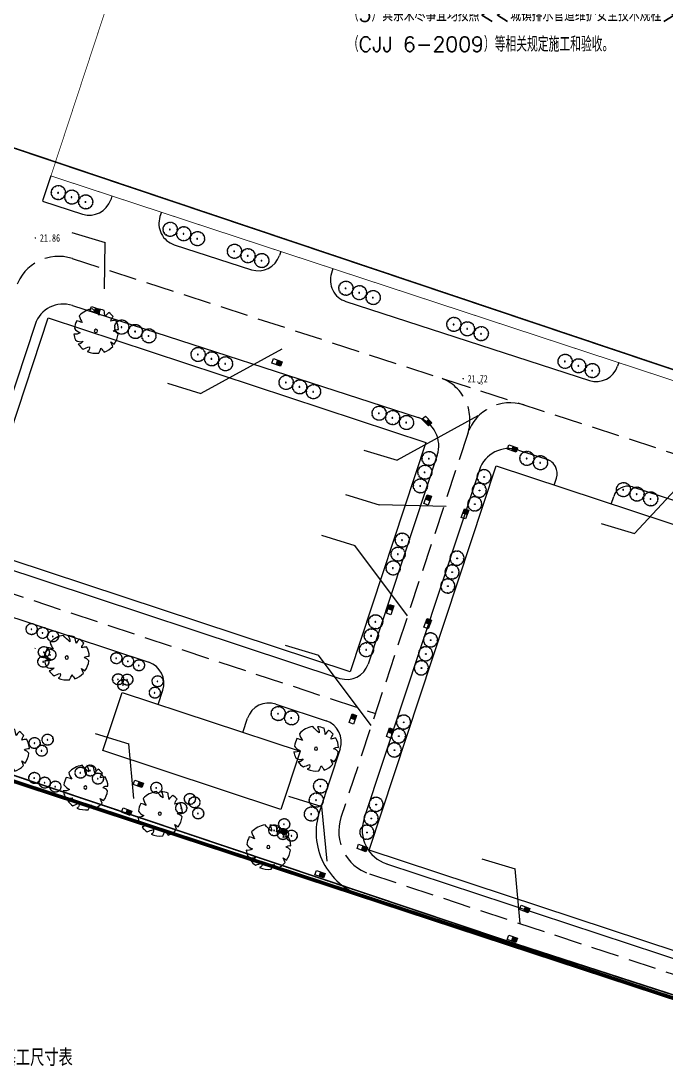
# Model space of a CAD drawing. Extents: x 422613 to 426483, y 3454133 to 3456790.
# Drawn here: x 424153.9 to 424240.7, y 3455846.6 to 3455987.5 of the extents above; entities that cross this region are included whole.
import ezdxf
from ezdxf.enums import TextEntityAlignment as Align

# ---------------------------------------------------------------- set-up
doc = ezdxf.new("R2010")
doc.units = 0
doc.header["$LTSCALE"] = 0.5
doc.header["$PDSIZE"] = 0.2
for name, pattern in [('ACAD_ISO10W100', [18, 12, -3, 0, -3]), ('CENTER', [2, 1.25, -0.25, 0.25, -0.25]), ('DASH', [0.35, 0.25, -0.1])]:
    doc.linetypes.add(name, pattern=pattern)
doc.layers.get('0').update_dxf_attribs({"linetype": 'CONTINUOUS'})
for name, color, linetype in [('0 - 新建建筑', 7, 'CONTINUOUS'), ('0 - 绿化2', 74, 'CONTINUOUS'), ('0 - 规划--用地红线', 6, 'CONTINUOUS'), ('0000-绘图辅助线', 8, 'CENTER'), ('0000-部件-井体部分', 7, 'CONTINUOUS'), ('0000-部件名称', 7, 'CONTINUOUS'), ('0000-部件字体标注', 3, 'CONTINUOUS'), ('0000-部件线性标注', 2, 'CONTINUOUS'), ('0000-防护网部分', 44, 'CONTINUOUS'), ('AXIS_外部', 171, 'CONTINUOUS'), ('DIM_雨水', 3, 'CONTINUOUS'), ('GCD', 1, 'CONTINUOUS'), ('LV', 8, 'CONTINUOUS'), ('PIPE-废水', 31, 'CONTINUOUS'), ('TREE', 3, 'CONTINUOUS'), ('TWT_TEXT', 7, 'CONTINUOUS'), ('TWT_雨水口', 4, 'CONTINUOUS'), ('ZDH', 1, 'CONTINUOUS'), ('围墙线', 32, 'CONTINUOUS')]:
    doc.layers.add(name, color=color, linetype=linetype)
doc.styles.add('_TCH_DIM', font='SIMPLEX', dxfattribs={"bigfont": 'GBCBIG'})
doc.styles.add('_TWT_DIM', font='SIMPLEX', dxfattribs={"width": 0.8, "height": 3.5, "bigfont": 'HZTXT'})
doc.styles.get("Standard").update_dxf_attribs({"font": 'rs.shx', "bigfont": 'hztxt.shx'})
doc.styles.add('仿宋', font='', dxfattribs={"width": 0.7})
doc.styles.add('宋体', font='')
doc.styles.add('正等线体', font='simhei.ttf')
doc.styles.get('仿宋').set_extended_font_data('FangSong_GB2312')
doc.styles.get('宋体').set_extended_font_data('SimSun')
doc.linetypes.add('FENCELINE2', pattern='A,0.25,-0.1,[132,ltypeshp.shx,S=0.1,R=0,X=-0.1,Y=0],-0.1,1', length=1.45)

# ---------------------------------------------------------------- blocks, each defined once
blk = doc.blocks.new('$plan$00003853')
at = {"layer": '0 - 绿化2', "color": 8}
blk.add_lwpolyline([(227, 1020, -0.064779), (482, 928, -0.140502), (396, 691, 0.022693), (675, 782, -0.079452), (887, 533, 0.167891), (592, 468, 0.027315), (999, 345, -0.172277), (998, -362, -0.066723), (654, -389, -0.062305), (849, -572, -0.091342), (592, -836, -0.143439), (285, -705, 0.213293), (366, -986, -0.068191), (89, -1047, -0.278754), (-132, -757, 0.22121), (-146, -1029, -0.081068), (-464, -929, 0.034822), (-501, -626, 0.431768), (-644, -818, -0.134445), (-967, -375, -0.054829), (-808, -178, 0.035323), (-1051, -141, -0.115847), (-1001, 342), (-767, 368), (-931, 457, -0.12079), (-611, 836, -0.192954), (-378, 705, 0.24867), (-432, 953, -0.109754), (15, 1047, -0.045563), (77, 823, 0.166126)], format="xyb", close=True, dxfattribs=at)
blk.add_circle((13, -7), 75.6, dxfattribs=at)
blk = doc.blocks.new('BRANCHD', base_point=(0.5, 0.5))
for p, q in [((0.951, 0.743), (0.931, 0.754)), ((0.962, 0.694), (0.951, 0.743)), ((0.974, 0.687), (0.962, 0.694)), ((0.97, 0.587), (0.994, 0.594)), ((0.97, 0.571), (0.97, 0.587)), ((1.008, 0.55), (0.97, 0.571)), ((0.987, 0.668), (0.974, 0.687)), ((0.982, 0.647), (0.987, 0.668)), ((0.997, 0.62), (0.982, 0.647)), ((0.994, 0.594), (0.997, 0.62)), ((0.998, 0.504), (1.008, 0.52)), ((1.008, 0.52), (1.008, 0.55))]:
    blk.add_line(p, q)
blk = doc.blocks.new('M_F16')
at = {"xscale": 1016, "yscale": 1016, "zscale": 1016}
for rotation in [150, 180, 120, 90, 59.99999999999999, 30, 330.0000000000001, 210, 240, 270, 300.0000000000001]:
    blk.add_blockref('BRANCHD', (3, 9), dxfattribs=dict(at, rotation=rotation))
blk.add_blockref('BRANCHD', (3, 9), dxfattribs=at)
at = {"width": 0.8, "flags": 9}
for tag in ['YSIZE', 'XSIZE']:
    blk.add_attdef(tag, (0, 0), '', height=0.2, dxfattribs=at)
blk = doc.blocks.new('SHU1')
at = {"layer": 'LV'}
for radius in [137, 92.1]:
    blk.add_circle((214, 644), radius, dxfattribs=at)
at = {"layer": 'LV', "xscale": 4.5, "yscale": 4.5, "zscale": 4.5}
blk.add_blockref('M_F16', (267, 678), dxfattribs=at)
blk = doc.blocks.new('GC200')
at = {"linetype": 'Continuous', "const_width": 0.2, "flags": 128}
blk.add_lwpolyline([(-0.1, 0, 1), (0.1, 0, 1)], format="xyb", close=True, dxfattribs=at)
blk = doc.blocks.new('$TwtSys$00000424')
for p, q in [((-500, 250), (500, 250)), ((-500, -250), (-500, 250)), ((0, -250), (0, 250)), ((500, 250), (500, -250)), ((500, -250), (-500, -250))]:
    blk.add_line(p, q)
blk.add_solid([(0, 250), (500, 250), (0, -250), (500, -250)])
blk = doc.blocks.new('23425')
at = {"layer": '0000-绘图辅助线', "linetype": 'CENTER'}
blk.add_line((424229.5, 3455906.7), (424266.28, 3455906.7), dxfattribs=at)
at = {"layer": '0000-部件-井体部分'}
for radius in [15.31, 12.73, 7.2, 6.91]:
    blk.add_circle((424247.89, 3455906.7), radius, dxfattribs=at)
at = {"layer": '0000-部件名称', "extrusion": (-3.93868e-32, 3.21629e-16, -1)}
blk.add_line((424265.93, 3455885.11, 32.81), (424230.11, 3455885.11, 32.81), dxfattribs=at)
at = {"layer": '0000-部件名称', "extrusion": (-3.93868e-32, 3.21629e-16, -1), "const_width": 0.229, "elevation": -32.81}
blk.add_lwpolyline([(-424265.93, 3455885.53), (-424230.11, 3455885.53)], dxfattribs=at)
at = {"layer": '0000-部件字体标注'}
for p, q in [((424251.77, 3455914.69), (424249.73, 3455911.43)), ((424251.77, 3455914.69), (424251.58, 3455911.03)), ((424251.77, 3455914.69), (424258.83, 3455914.69)), ((424258.83, 3455914.69), (424251.77, 3455914.69)), ((424256.44, 3455904.02), (424252.35, 3455902.24)), ((424256.44, 3455904.02), (424270.39, 3455904.02))]:
    blk.add_line(p, q, dxfattribs=at)
at = {"layer": '0000-部件线性标注'}
for p, q in [((424244.2, 3455914.53), (424244.2, 3455917.86)), ((424246.05, 3455914.53), (424246.05, 3455917.86)), ((424241.24, 3455903.95), (424254.28, 3455909.35)), ((424253.48, 3455904.39), (424242.3, 3455909.02)), ((424239.88, 3455904.86), (424236.56, 3455904.86)), ((424239.88, 3455903.02), (424236.56, 3455903.02))]:
    blk.add_line(p, q, dxfattribs=at)
at = {"layer": '0000-部件线性标注', "color": 2}
for p, q in [((424243.37, 3455916.71), (424242.54, 3455916.71)), ((424246.05, 3455916.71), (424244.2, 3455916.71)), ((424246.88, 3455916.71), (424247.71, 3455916.71)), ((424237.71, 3455905.69), (424237.71, 3455906.52)), ((424237.71, 3455904.86), (424237.71, 3455903.02)), ((424237.71, 3455902.19), (424237.71, 3455901.36))]:
    blk.add_line(p, q, dxfattribs=at)
for points in [[(424243.37, 3455916.84), (424243.37, 3455916.57), (424244.2, 3455916.71)], [(424246.88, 3455916.84), (424246.88, 3455916.57), (424246.05, 3455916.71)], [(424237.57, 3455905.69), (424237.85, 3455905.69), (424237.71, 3455904.86)], [(424237.57, 3455902.19), (424237.85, 3455902.19), (424237.71, 3455903.02)]]:
    blk.add_solid(points, dxfattribs=at)
at = {"layer": '0000-部件线性标注'}
for points in [[(424243.44, 3455908.75), (424243.29, 3455908.4), (424242.3, 3455909.02)], [(424253.14, 3455909.09), (424253.29, 3455908.73), (424254.28, 3455909.35)], [(424242.23, 3455904.57), (424242.38, 3455904.21), (424241.24, 3455903.95)], [(424252.49, 3455905.01), (424252.34, 3455904.65), (424253.48, 3455904.39)]]:
    blk.add_solid(points, dxfattribs=at)
at = {"layer": '0000-防护网部分'}
for p, q in [((424247.89, 3455912.75), (424247.89, 3455900.36)), ((424244.2, 3455911.5), (424244.2, 3455901.91)), ((424246.05, 3455912.46), (424246.05, 3455900.94)), ((424249.73, 3455912.46), (424249.73, 3455900.94)), ((424251.58, 3455911.5), (424251.58, 3455901.91)), ((424257.53, 3455912.23), (424262.42, 3455912.23)), ((424243.1, 3455910.39), (424252.68, 3455910.39)), ((424242.13, 3455908.55), (424253.65, 3455908.55)), ((424242.36, 3455909.15), (424242.36, 3455904.25)), ((424253.42, 3455909.15), (424253.42, 3455904.25)), ((424241.84, 3455906.7), (424253.94, 3455906.7)), ((424242.13, 3455904.86), (424253.65, 3455904.86)), ((424243.1, 3455903.02), (424252.68, 3455903.02)), ((424243.1, 3455903.02), (424252.68, 3455903.02)), ((424245.44, 3455901.17), (424250.34, 3455901.17))]:
    blk.add_line(p, q, dxfattribs=at)
at = {"layer": '0000-防护网部分', "color": 6, "const_width": 0.0922}
for points in [[(424259.97, 3455913.62), (424259.97, 3455912.4)], [(424243, 3455911.59), (424243.86, 3455910.73)], [(424252.78, 3455911.59), (424251.92, 3455910.73)], [(424240.98, 3455906.7), (424242.19, 3455906.7)], [(424254.8, 3455906.7), (424253.59, 3455906.7)], [(424243, 3455901.82), (424243.86, 3455902.67)], [(424252.78, 3455901.82), (424251.92, 3455902.67)], [(424247.89, 3455899.79), (424247.89, 3455901)]]:
    blk.add_lwpolyline(points, dxfattribs=at)
at = {"layer": '0000-防护网部分', "color": 6}
blk.add_circle((424247.89, 3455906.7), 6.05, dxfattribs=at)
at = {"layer": '0000-部件字体标注', "style": '_TCH_DIM'}
for s, p in [('%%C10尼龙绳', (424252.1, 3455915.01)), ('镀锌钢钩%%C10,L=60', (424256.05, 3455904.34)), ('与铸铁井座环焊接相连', (424255.58, 3455901.46))]:
    blk.add_text(s, height=2, dxfattribs=at).set_placement(p)
at = {"layer": '0000-部件字体标注', "style": '_TWT_DIM', "width": 0.8}
for s, rotation, p in [('∅525', 337.5, (424236.83, 3455911.22)), ('∅625', 22.5, (424255.11, 3455908.98))]:
    blk.add_text(s, height=1.536, rotation=rotation, dxfattribs=at).set_placement(p)
at = {"layer": '0000-部件字体标注', "insert": (424245.13, 3455918.53), "char_height": 1.536, "attachment_point": 5, "style": '_TWT_DIM'}
blk.add_mtext('80', dxfattribs=at)
at = {"layer": '0000-部件字体标注', "insert": (424235.61, 3455904), "char_height": 1.536, "attachment_point": 5, "rotation": 90, "style": '_TWT_DIM'}
blk.add_mtext('80', dxfattribs=at)
at = {"layer": 'TWT_TEXT', "style": '_TCH_DIM'}
for s, p in [('检查（沉砂）井防护（坠）网安装平面图 1:20', (424230.85, 3455886.44)), ('（1）挂钩做法:', (424228.82, 3455881.68)), ('挂钩与铸铁井座环焊接相连。所有构件的焊接加工必须满足国家行业标准', (424228.82, 3455877.64)), ('<<建筑钢结构焊接技术规程>>（JGJ81-2002）的技术要求。', (424228.82, 3455873.56)), ('焊接需平整、满焊,焊缝不得有气孔、夹渣和未焊透等缺陷.焊口应打磨平整,', (424228.82, 3455869.88)), ('表面不得有裂缝,成型均匀、圆滑。漆膜应平滑,不得有流挂或起泡现象。', (424228.82, 3455865.82)), ('焊接成型后须进行除锈、热镀锌处理,镀锌量为600g/m2,镀锌后表面烘', (424228.82, 3455861.51)), ('喷黄黑色相间的面漆。', (424228.82, 3455857.31)), ('（2）检查（沉砂）井防护（坠）网应定期检修,护网应每两年更换一次。', (424228.82, 3455853.63)), ('（3）其余未尽事宜均按照<<城镇排水管道维护安全技术规程>>', (424228.82, 3455849.19)), ('（CJJ 6-2009）等相关规定施工和验收。', (424228.82, 3455845.12))]:
    blk.add_text(s, height=2.016, dxfattribs=at).set_placement(p)

msp = doc.modelspace()

# ---------------------------------------------------------------- linework, layer by layer
at = {"color": 3, "linetype": 'Continuous'}
for p, q in [((424160.76, 3455959.03), (424165.25, 3455957.67)), ((424165.16, 3455951.43), (424165.25, 3455957.67)), ((424189, 3455943.31), (424178.14, 3455937.35)), ((424173.65, 3455938.72), (424178.14, 3455937.35)), ((424215.39, 3455934.33), (424204.53, 3455928.37)), ((424200.04, 3455929.74), (424204.53, 3455928.37)), ((424242.58, 3455925.07), (424236.45, 3455918.49)), ((424197.6, 3455923.75), (424202.09, 3455922.38)), ((424211.11, 3455922.16), (424202.09, 3455922.38)), ((424231.96, 3455919.85), (424236.45, 3455918.49)), ((424194.36, 3455918.27), (424198.85, 3455916.91)), ((424205.94, 3455907.44), (424198.85, 3455916.91)), ((424189.47, 3455903.49), (424193.96, 3455902.12)), ((424201.05, 3455892.65), (424193.96, 3455902.12)), ((424163.92, 3455891.57), (424168.41, 3455890.2)), ((424169.1, 3455882.84), (424168.41, 3455890.2)), ((424189.92, 3455883.15), (424194.41, 3455881.78)), ((424195.1, 3455874.42), (424194.41, 3455881.78)), ((424215.92, 3455874.73), (424220.4, 3455873.37)), ((424221.09, 3455866), (424220.4, 3455873.37))]:
    msp.add_line(p, q, dxfattribs=at)
at = {"linetype": 'Continuous'}
msp.add_line((424191.45, 3455889.07), (424188.9, 3455881.37), dxfattribs=at)
at = {"color": 1, "linetype": 'Continuous', "flags": 128}
msp.add_lwpolyline([(424250.12, 3455937.72), (424122.1, 3455980.76), (424092.42, 3455906.29), (424220.29, 3455863.34), (424366.32, 3455816.05), (424379.3, 3455855.34), (424371.34, 3455876.49), (424364, 3455878.99), (424363.18, 3455879.74), (424363.11, 3455880.85), (424367.81, 3455888.38), (424246.22, 3455928)], close=True, dxfattribs=at)
at = {"layer": '0 - 新建建筑', "const_width": 0.1}
msp.add_lwpolyline([(424187.68, 3456057.02), (424157.95, 3455966.63), (424249.53, 3455936.5), (424279.27, 3456026.89)], dxfattribs=at)
at = {"layer": '0 - 新建建筑'}
for points in [[(424147.41, 3455916.67), (424157.59, 3455947.51), (424208.37, 3455930.73), (424198.19, 3455899.89)], [(424217.87, 3455927.6), (424263.9, 3455912.39), (424246.81, 3455860.66), (424200.78, 3455875.87)], [(424164.94, 3455889.28), (424167.52, 3455897.11), (424191.49, 3455889.19), (424188.9, 3455881.37)]]:
    msp.add_lwpolyline(points, close=True, dxfattribs=at)
at = {"layer": '0 - 规划--用地红线', "color": 1, "linetype": 'ACAD_ISO10W100', "ltscale": 2, "const_width": 0.2}
msp.add_lwpolyline([(424250.12, 3455937.72), (424122.1, 3455980.76), (424092.42, 3455906.29), (424220.29, 3455863.34), (424366.32, 3455816.05), (424379.3, 3455855.34), (424371.34, 3455876.49), (424364, 3455878.99), (424363.18, 3455879.74), (424363.11, 3455880.85), (424367.81, 3455888.38), (424246.22, 3455928)], close=True, dxfattribs=at)
at = {"layer": '0 - 规划--用地红线', "color": 1, "linetype": 'ACAD_ISO10W100', "ltscale": 0.0005}
msp.add_lwpolyline([(424250.12, 3455937.72), (424122.1, 3455980.76), (424092.42, 3455906.29), (424220.29, 3455863.34), (424366.32, 3455816.05), (424379.3, 3455855.34), (424371.34, 3455876.49), (424364, 3455878.99), (424363.18, 3455879.74), (424363.11, 3455880.85), (424367.81, 3455888.38), (424246.22, 3455928)], close=True, dxfattribs=at)
at = {"layer": 'AXIS_外部', "color": 8}
for p, q in [((424157.95, 3455966.63), (424156.83, 3455963.26)), ((424166.16, 3455963.93), (424165.99, 3455963.41)), ((424156.82, 3455963.24), (424162.21, 3455961.49)), ((424172.81, 3455961.75), (424172.62, 3455961.16)), ((424174.54, 3455957.37), (424184.92, 3455954.01)), ((424188.87, 3455956.46), (424188.69, 3455955.92)), ((424195.9, 3455954.15), (424195.7, 3455953.53)), ((424197.62, 3455949.74), (424230.42, 3455939.11)), ((424160.86, 3455949.19), (424207.36, 3455934.12)), ((424155.83, 3455946.64), (424146.61, 3455918.76)), ((424234.35, 3455941.5), (424234.19, 3455941.03)), ((424220.86, 3455929.74), (424224.68, 3455928.5)), ((424209.93, 3455929.06), (424200.63, 3455900.91)), ((424215.59, 3455927.07), (424200.07, 3455880.1)), ((424225.65, 3455925.03), (424225.96, 3455925.97)), ((424236.19, 3455924.77), (424247.55, 3455921.09)), ((424233.33, 3455922.45), (424233.67, 3455923.5)), ((424148.52, 3455914.97), (424196.84, 3455899.01)), ((424147.84, 3455908.88), (424171.11, 3455901.19)), ((424155.81, 3455903.09), (424155.77, 3455902.97)), ((424172.39, 3455895.5), (424173.01, 3455897.4)), ((424188.2, 3455895.54), (424194.96, 3455893.31)), ((424183.78, 3455891.74), (424184.41, 3455893.64)), ((424196.86, 3455889.52), (424194.08, 3455881.1)), ((424203.12, 3455874.04), (424256.04, 3455856.56))]:
    msp.add_line(p, q, dxfattribs=at)
at = {"layer": 'AXIS_外部', "color": 8, "linetype": 'DASH', "ltscale": 30}
for p, q in [((424160.83, 3455955.51), (424268.08, 3455920.74)), ((424214.05, 3455931.98), (424196.97, 3455880.28)), ((424145.66, 3455912.76), (424201.6, 3455894.28)), ((424200.79, 3455872.71), (424258.31, 3455853.7))]:
    msp.add_line(p, q, dxfattribs=at)
at = {"layer": 'AXIS_外部', "color": 8}
for centre, radius, start, end in [((424163.14, 3455964.35), 3, 252.0388, 341.79), ((424175.47, 3455960.22), 3, 161.79, 252.0388), ((424185.84, 3455956.86), 3, 252.0388, 341.79), ((424198.55, 3455952.59), 3, 161.79, 252.0388), ((424159.62, 3455945.39), 4, 72.0388, 161.7171), ((424231.34, 3455941.96), 3, 252.0388, 341.79), ((424206.13, 3455930.31), 4, 341.7171, 72.0388), ((424219.57, 3455925.75), 4.19, 72.0388, 161.7171), ((424224.06, 3455926.6), 2, 341.7171, 72.0388), ((424235.57, 3455922.87), 2, 72.0388, 161.7171), ((424170.16, 3455898.34), 3, 341.7171, 71.7171), ((424197.78, 3455901.86), 3, 251.7171, 341.7171), ((424187.26, 3455892.7), 3, 71.7171, 161.7171), ((424194.02, 3455890.46), 3, 341.7171, 71.7171), ((424202.63, 3455878.28), 9, 161.7171, 251.7871), ((424204.63, 3455878.6), 4.8, 161.7171, 251.7171)]:
    msp.add_arc(centre, radius, start, end, dxfattribs=at)
at = {"layer": 'AXIS_外部', "color": 8, "linetype": 'DASH', "ltscale": 30}
for centre, start, end in [((424158.98, 3455949.8), 72.0388, 161.7171), ((424208.33, 3455933.8), 341.7171, 72.0388), ((424219.75, 3455930.1), 72.0388, 161.7171), ((424202.67, 3455878.4), 161.7171, 251.7171)]:
    msp.add_arc(centre, 6, start, end, dxfattribs=at)
at = {"layer": 'DIM_雨水'}
for points in [[(424156.05, 3455955.32, 0, 0, 0), (424151.17, 3455957.1, 0.427, 0, 0), (424149.66, 3455957.65, 0, 0, 0)], [(424180.03, 3455947.38, 0, 0, 0), (424175.14, 3455949.16, 0.427, 0, 0), (424173.64, 3455949.7, 0, 0, 0)], [(424206.41, 3455938.39, 0, 0, 0), (424201.53, 3455940.17, 0.427, 0, 0), (424200.02, 3455940.72, 0, 0, 0)], [(424233.47, 3455929.37, 0, 0, 0), (424228.59, 3455931.14, 0.427, 0, 0), (424227.08, 3455931.69, 0, 0, 0)], [(424218.23, 3455921.55, 0, 0, 0), (424220.01, 3455926.44, 0.427, 0, 0), (424220.56, 3455927.94, 0, 0, 0)], [(424214.18, 3455908.98, 0, 0, 0), (424215.96, 3455913.86, 0.427, 0, 0), (424216.51, 3455915.37, 0, 0, 0)], [(424208.7, 3455892.86, 0, 0, 0), (424210.48, 3455897.75, 0.427, 0, 0), (424211.02, 3455899.25, 0, 0, 0)], [(424160.88, 3455886.81, 0, 0, 0), (424155.99, 3455888.59, 0.427, 0, 0), (424154.49, 3455889.13, 0, 0, 0)], [(424181.56, 3455880.18, 0, 0, 0), (424176.67, 3455881.95, 0.427, 0, 0), (424175.17, 3455882.5, 0, 0, 0)], [(424215.19, 3455872.33, 0, 0, 0), (424210.3, 3455874.1, 0.427, 0, 0), (424208.8, 3455874.65, 0, 0, 0)], [(424237.4, 3455864.23, 0, 0, 0), (424232.52, 3455866.01, 0.427, 0, 0), (424231.02, 3455866.55, 0, 0, 0)]]:
    msp.add_lwpolyline(points, format="xyseb", dxfattribs=at)
at = {"layer": 'ZDH', "linetype": 'Continuous'}
msp.add_point((424215.57, 3455938.75, 21.67), dxfattribs=at)
at = {"layer": '围墙线', "color": 41, "linetype": 'FENCELINE2', "ltscale": 10, "const_width": 0.5}
msp.add_lwpolyline([(424264.48, 3455848.46), (424092.09, 3455905.18), (424111.21, 3455953.84)], dxfattribs=at)

# ---------------------------------------------------------------- block references
at = {"linetype": 'Continuous'}
msp.add_blockref('23425', (-30.92, 138.23), dxfattribs=at)
at = {"layer": '0 - 绿化2', "xscale": 0.002879999999999999, "yscale": -0.00288, "zscale": 0.00288, "rotation": 118.0922593969319}
for p in [(424164.04, 3455945.75), (424160.11, 3455901.79), (424152.04, 3455889.36), (424193.65, 3455889.52), (424162.62, 3455884.3), (424172.64, 3455880.78), (424187.23, 3455876.29)]:
    msp.add_blockref('$plan$00003853', p, dxfattribs=at)
at = {"layer": 'GCD', "color": 250, "linetype": 'Continuous'}
ref = msp.add_blockref('GC200', (424155.86, 3455958.28, 21.86), dxfattribs=dict(at, xscale=0.5, yscale=0.5, zscale=0.5))
ref.add_attrib('height', '21.86', dxfattribs={"color": 250, "linetype": 'Continuous', "height": 1, "style": '正等线体', "width": 0.8}).set_placement((424156.46, 3455958.28, 21.86), align=Align.MIDDLE_LEFT)
ref = msp.add_blockref('GC200', (424213.41, 3455939.33, 21.72), dxfattribs=dict(at, xscale=0.5, yscale=0.5, zscale=0.5))
ref.add_attrib('height', '21.72', dxfattribs={"color": 250, "linetype": 'Continuous', "height": 1, "style": '正等线体', "width": 0.8}).set_placement((424214.01, 3455939.33, 21.72), align=Align.MIDDLE_LEFT)
at = {"layer": 'TREE', "extrusion": (4.65613e-15, -3.21018e-15, -1)}
for p, xscale, yscale, zscale, rotation in [((-424158.63, 3455964.39, 0), 0.0004110838609215419, 0.0004110836464220474, -0.0004110837350400002, 113.2171385479635), ((-424160.45, 3455963.79, 0), 0.0004110838609215419, 0.0004110836464220474, -0.0004110837350400002, 113.2171385479635), ((-424162.31, 3455963.14, 0), 0.0004110838609215419, 0.0004110836464220474, -0.0004110837350400002, 113.2171385479635), ((-424173.68, 3455959.45, 0), 0.0004110838609215419, 0.0004110836464220474, -0.0004110837350400002, 113.2171385479635), ((-424175.5, 3455958.86, 0), 0.0004110838609215419, 0.0004110836464220474, -0.0004110837350400002, 113.2171385479635), ((-424177.35, 3455958.2, 0), 0.0004110838609215419, 0.0004110836464220474, -0.0004110837350400002, 113.2171385479635), ((-424182.33, 3455956.5, 0), 0.0004110838609215419, 0.0004110836464220474, -0.0004110837350400002, 113.2171385479635), ((-424184.15, 3455955.9, 0), 0.0004110838609215419, 0.0004110836464220474, -0.0004110837350400002, 113.2171385479635), ((-424186, 3455955.25, 0), 0.0004110838609215419, 0.0004110836464220474, -0.0004110837350400002, 113.2171385479635), ((-424197.32, 3455951.52, 0), 0.0004110838609215419, 0.0004110836464220474, -0.0004110837350400002, 113.2171385479635), ((-424199.14, 3455950.93, 0), 0.0004110838609215419, 0.0004110836464220474, -0.0004110837350400002, 113.2171385479635), ((-424200.99, 3455950.27, 0), 0.0004110838609215419, 0.0004110836464220474, -0.0004110837350400002, 113.2171385479635), ((-424211.85, 3455946.66, 0), 0.0004110838609215419, 0.0004110836464220474, -0.0004110837350400002, 113.2171385479635), ((-424167.17, 3455946.3), 0.0004110838609215419, 0.0004110836464220474, -0.0004110837350400002, 113.2171385479635), ((-424168.99, 3455945.7), 0.0004110838609215419, 0.0004110836464220474, -0.0004110837350400002, 113.2171385479635), ((-424213.67, 3455946.07, 0), 0.0004110838609215419, 0.0004110836464220474, -0.0004110837350400002, 113.2171385479635), ((-424215.53, 3455945.41, 0), 0.0004110838609215419, 0.0004110836464220474, -0.0004110837350400002, 113.2171385479635), ((-424170.81, 3455945.11), 0.0004110838609215419, 0.0004110836464220474, -0.0004110837350400002, 113.2171385479635), ((-424177.44, 3455942.61), 0.0004110838609215419, 0.0004110836464220474, -0.0004110837350400002, 113.2171385479635), ((-424179.26, 3455942.02), 0.0004110838609215419, 0.0004110836464220474, -0.0004110837350400002, 113.2171385479635), ((-424181.12, 3455941.36), 0.0004110838609215419, 0.0004110836464220474, -0.0004110837350400002, 113.2171385479635), ((-424226.81, 3455941.69, 0), 0.0004110838609215419, 0.0004110836464220474, -0.0004110837350400002, 113.2171385479635), ((-424228.63, 3455941.09, 0), 0.0004110838609215419, 0.0004110836464220474, -0.0004110837350400002, 113.2171385479635), ((-424230.48, 3455940.44, 0), 0.0004110838609215419, 0.0004110836464220474, -0.0004110837350400002, 113.2171385479635), ((-424189.28, 3455938.85), 0.0004110838609215419, 0.0004110836464220474, -0.0004110837350400002, 113.2171385479635), ((-424191.1, 3455938.25), 0.0004110838609215419, 0.0004110836464220474, -0.0004110837350400002, 113.2171385479635), ((-424192.96, 3455937.6), 0.0004110838609215419, 0.0004110836464220474, -0.0004110837350400002, 113.2171385479635), ((-424201.79, 3455934.7), 0.0004110838609215419, 0.0004110836464220474, -0.0004110837350400002, 113.2171385479635), ((-424203.61, 3455934.11), 0.0004110838609215419, 0.0004110836464220474, -0.0004110837350400002, 113.2171385479635), ((-424205.47, 3455933.45), 0.0004110838609215419, 0.0004110836464220474, -0.0004110837350400002, 113.2171385479635), ((-424208.51, 3455928.6), 0.0004110838609215419, 0.0004110836464220474, -0.0004110837350400002, 113.2171385479635), ((-424221.68, 3455928.63), 0.0004110838609215419, 0.0004110836464220474, -0.0004110837350400002, 113.2171385479635), ((-424223.5, 3455928.04), 0.0004110838609215419, 0.0004110836464220474, -0.0004110837350400002, 113.2171385479635), ((-424207.95, 3455926.76), 0.0004110838609215419, 0.0004110836464220474, -0.0004110837350400002, 113.2171385479635), ((-424207.34, 3455924.92), 0.0004110838609215419, 0.0004110836464220474, -0.0004110837350400002, 113.2171385479635), ((-424234.66, 3455924.42), 0.0004110838609215419, 0.0004110836464220474, -0.0004110837350400002, 113.2171385479635), ((-424236.48, 3455923.82), 0.0004110838609215419, 0.0004110836464220474, -0.0004110837350400002, 113.2171385479635), ((-424238.33, 3455923.17), 0.0004110838609215419, 0.0004110836464220474, -0.0004110837350400002, 113.2171385479635), ((-424204.91, 3455917.63), 0.0004110838609215419, 0.0004110836464220474, -0.0004110837350400002, 113.2171385479635), ((-424204.34, 3455915.74), 0.0004110838609215419, 0.0004110836464220474, -0.0004110837350400002, 113.2171385479635), ((-424203.68, 3455913.88), 0.0004110838609215419, 0.0004110836464220474, -0.0004110837350400002, 113.2171385479635), ((-424201.32, 3455906.63), 0.0004110838609215419, 0.0004110836464220474, -0.0004110837350400002, 113.2171385479635), ((-424155.11, 3455905.58, 0), 0.0003219155028401634, 0.0003219153348678366, -0.0003219154042636352, 98.37111454208137), ((-424156.6, 3455905.08, 0), 0.0003219155028401634, 0.0003219153348678366, -0.0003219154042636352, 98.37111454208137), ((-424200.74, 3455904.74), 0.0004110838609215419, 0.0004110836464220474, -0.0004110837350400002, 113.2171385479635), ((-424157.98, 3455904.61, 0), 0.0003219155028401634, 0.0003219153348678366, -0.0003219154042636352, 98.37111454208137), ((-424200.08, 3455902.88), 0.0004110838609215419, 0.0004110836464220474, -0.0004110837350400002, 113.2171385479635), ((-424156.76, 3455902.48, 0), 0.0003219155028401634, 0.0003219153348678366, -0.0003219154042636352, 98.37111454208137), ((-424157.62, 3455902.12, 0), 0.0003219155028401634, 0.0003219153348678366, -0.0003219154042636352, 98.37111454208137), ((-424156.69, 3455901.2, 0), 0.0003219155028401634, 0.0003219153348678366, -0.0003219154042636352, 98.37111454208137), ((-424166.51, 3455901.67, 0), 0.0003219155028401634, 0.0003219153348678366, -0.0003219154042636352, 98.37111454208137), ((-424168.08, 3455901.25, 0), 0.0003219155028401634, 0.0003219153348678366, -0.0003219154042636352, 98.37111454208137), ((-424169.55, 3455900.71, 0), 0.0003219155028401634, 0.0003219153348678366, -0.0003219154042636352, 98.37111454208137), ((-424166.75, 3455898.83, 0), 0.0003219155028401634, 0.0003219153348678366, -0.0003219154042636352, 98.37111454208137), ((-424167.43, 3455898.07, 0), 0.0003219155028401634, 0.0003219153348678366, -0.0003219154042636352, 98.37111454208137), ((-424167.98, 3455898.78, 0), 0.0003219155028401634, 0.0003219153348678366, -0.0003219154042636352, 98.37111454208137), ((-424172.06, 3455898.56, 0), 0.0003219155028401634, 0.0003219153348678366, -0.0003219154042636352, 98.37111454208137), ((-424171.69, 3455897.03, 0), 0.0003219155028401634, 0.0003219153348678366, -0.0003219154042636352, 98.37111454208137), ((-424188.22, 3455894.28, 0), 0.0004110838609215419, 0.0004110836464220474, -0.0004110837350400002, 113.2171385479635), ((-424190.01, 3455893.7, 0), 0.0004110838609215419, 0.0004110836464220474, -0.0004110837350400002, 113.2171385479635), ((-424157.26, 3455890.7, 0), 0.0003219155028401634, 0.0003219153348678366, -0.0003219154042636352, 98.37111454208137), ((-424155.51, 3455890.25, 0), 0.0003219155028401634, 0.0003219153348678366, -0.0003219154042636352, 98.37111454208137), ((-424156.47, 3455889.22, 0), 0.0003219155028401634, 0.0003219153348678366, -0.0003219154042636352, 98.37111454208137), ((-424163, 3455886.55, 0), 0.0003219155028401634, 0.0003219153348678366, -0.0003219154042636352, 98.37111454208137), ((-424155.48, 3455885.56, 0), 0.0003219155028401634, 0.0003219153348678366, -0.0003219154042636352, 98.37111454208137), ((-424156.88, 3455884.93, 0), 0.0003219155028401634, 0.0003219153348678366, -0.0003219154042636352, 98.37111454208137), ((-424161.69, 3455886.26, 0), 0.0003219155028401634, 0.0003219153348678366, -0.0003219154042636352, 98.37111454208137), ((-424164.03, 3455885.46, 0), 0.0003219155028401634, 0.0003219153348678366, -0.0003219154042636352, 98.37111454208137), ((-424158.31, 3455884.39, 0), 0.0003219155028401634, 0.0003219153348678366, -0.0003219154042636352, 98.37111454208137), ((-424171.9, 3455884.23, 0), 0.0003219155028401634, 0.0003219153348678366, -0.0003219154042636352, 98.37111454208137), ((-424193.92, 3455884.52), 0.0004110838609215419, 0.0004110836464220474, -0.0004110837350400002, 113.2171385479635), ((-424176.4, 3455882.73, 0), 0.0003219155028401634, 0.0003219153348678366, -0.0003219154042636352, 98.37111454208137), ((-424177.02, 3455882.28, 0), 0.0003219155028401634, 0.0003219153348678366, -0.0003219154042636352, 98.37111454208137), ((-424193.34, 3455882.64), 0.0004110838609215419, 0.0004110836464220474, -0.0004110837350400002, 113.2171385479635), ((-424175.24, 3455881.5, 0), 0.0003219155028401634, 0.0003219153348678366, -0.0003219154042636352, 98.37111454208137), ((-424177.52, 3455880.78, 0), 0.0003219155028401634, 0.0003219153348678366, -0.0003219154042636352, 98.37111454208137), ((-424192.68, 3455880.77), 0.0004110838609215419, 0.0004110836464220474, -0.0004110837350400002, 113.2171385479635), ((-424189.09, 3455879.33, 0), 0.0003219155028401634, 0.0003219153348678366, -0.0003219154042636352, 98.37111454208137), ((-424187.76, 3455878.5, 0), 0.0003219155028401634, 0.0003219153348678366, -0.0003219154042636352, 98.37111454208137), ((-424188.92, 3455878, 0), 0.0003219155028401634, 0.0003219153348678366, -0.0003219154042636352, 98.37111454208137), ((-424190.09, 3455877.78, 0), 0.0003219155028401634, 0.0003219153348678366, -0.0003219154042636352, 98.37111454208137)]:
    msp.add_blockref('SHU1', p, dxfattribs=dict(at, xscale=xscale, yscale=yscale, zscale=zscale, rotation=rotation))
at = {"layer": 'TREE', "extrusion": (-5.65213e-15, 1.95544e-16, -1), "xscale": -0.000411083860921542, "yscale": 0.0004110836464220474, "zscale": -0.0004110837350400002, "rotation": 283.3487091383215}
for p in [(-424216.48, 3455925.96), (-424215.84, 3455924.15), (-424215.23, 3455922.31), (-424212.84, 3455915.01), (-424212.18, 3455913.15), (-424211.6, 3455911.26), (-424209.28, 3455904), (-424208.62, 3455902.14), (-424208.04, 3455900.25), (-424205.65, 3455892.95), (-424204.99, 3455891.09), (-424204.41, 3455889.2), (-424201.95, 3455881.87), (-424201.29, 3455880.01), (-424200.71, 3455878.12)]:
    msp.add_blockref('SHU1', p, dxfattribs=at)
at = {"layer": 'TWT_雨水口', "xscale": 0.001248, "yscale": 0.001248, "zscale": 0.001248000000000001}
for p, rotation in [((424163.87, 3455948.57), 339.9326562177775), ((424188.36, 3455941.53), 339.9326562177775), ((424208.53, 3455933.64), 313.7176060830525), ((424220.05, 3455929.94), 339.9326562177775), ((424208.63, 3455923.03, 0), 69.9326562177775), ((424213.66, 3455921.15), 69.9326562177775), ((424203.6, 3455908.27, 0), 69.9326562177775), ((424208.64, 3455906.38), 69.9326562177775), ((424198.57, 3455893.53, 0), 69.9326562177775), ((424203.6, 3455891.65), 69.9326562177775), ((424169.71, 3455884.81), 339.9326562177775), ((424168.15, 3455881.08), 339.9326562177775), ((424188.97, 3455878.47), 339.9326562177775), ((424199.83, 3455876.18), 339.9326562177775), ((424194.14, 3455872.66), 339.9326562177775), ((424221.7, 3455867.97), 339.9326562177775), ((424220.03, 3455863.95), 339.9326562177775)]:
    msp.add_blockref('$TwtSys$00000424', p, dxfattribs=dict(at, rotation=rotation))

# ---------------------------------------------------------------- texts
at = {"layer": 'PIPE-废水', "style": '仿宋', "width": 0.7}
msp.add_text('管基工尺寸表', height=2, dxfattribs=at).set_placement((424155.16, 3455847.05), align=Align.CENTER)
at = {"layer": 'ZDH', "linetype": 'Continuous', "style": '宋体'}
msp.add_text('b', height=0.5, dxfattribs=at).set_placement((424215.7, 3455938.56, 21.67))

doc.saveas('drawing.dxf')
